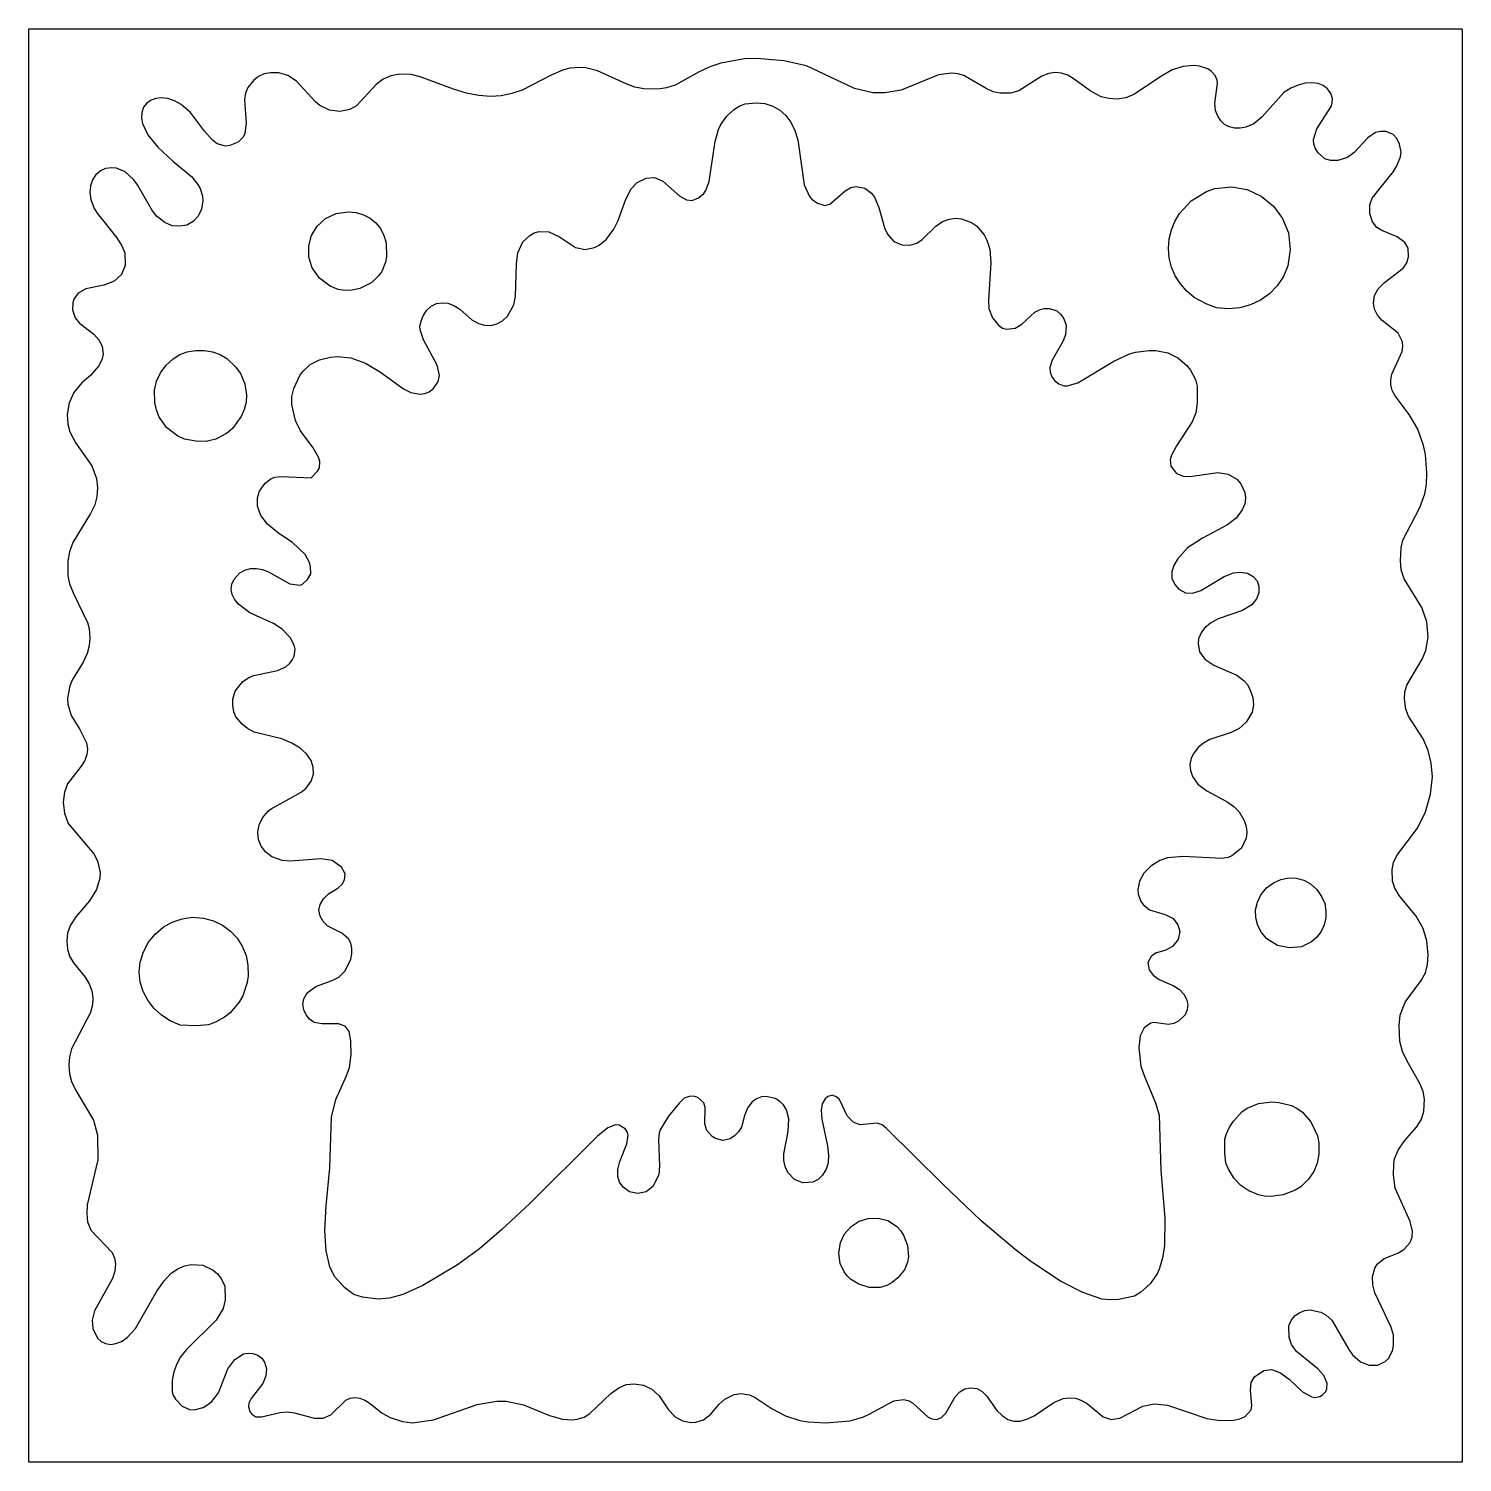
# Model space of a CAD drawing. Header units: millimetres. Extents: x 0 to 300, y 0 to 300.
import ezdxf

# ---------------------------------------------------------------- set-up
doc = ezdxf.new("R2010")
doc.units = ezdxf.units.MM
doc.layers.add('CUT', color=7, linetype='CONTINUOUS')

msp = doc.modelspace()

# ---------------------------------------------------------------- linework, layer by layer
at = {"layer": 'CUT'}
for points in [[(299.9382, 0), (0, 0), (0, 299.9382), (299.851, 299.9905), (300, 299.7807)], [(138.5888, 8.3205), (139.5832, 8.3819), (141.2366, 8.9242), (142.7266, 10.0871), (144.4414, 12.0937), (145.6778, 13.2333), (147.6069, 14.2123), (149.0558, 14.4026), (150.8265, 14.137), (152.0466, 13.5943), (155.5677, 11.2021), (158.341, 9.7149), (161.3806, 8.7847), (163.0914, 8.4894), (166.8065, 8.2589), (171.8034, 8.6683), (174.5747, 9.4683), (175.9094, 10.0469), (181.0712, 12.8612), (183.0789, 13.1448), (184.0641, 12.9302), (184.963, 12.4674), (188.1942, 9.476), (188.9605, 9.1032), (190.0407, 8.9623), (191.0301, 9.3498), (191.9188, 10.3173), (193.8863, 13.7155), (194.8227, 14.7784), (195.8826, 15.3801), (197.1501, 15.5733), (198.3988, 15.4186), (199.4589, 14.8886), (200.4443, 13.9017), (202.598, 10.848), (203.6798, 9.7642), (204.8793, 8.9846), (206.143, 8.6114), (207.457, 8.616), (208.857, 9.0079), (210.4058, 9.7533), (214.4924, 12.5412), (216.4947, 13.3658), (217.8215, 13.5248), (219.1009, 13.3957), (220.3093, 12.9672), (221.5377, 12.2139), (224.8402, 9.5379), (226.5172, 8.9393), (228.3162, 9.2528), (233.113, 11.7648), (235.5487, 12.2668), (238.2972, 11.9323), (246.5353, 9.1579), (249.2871, 8.7854), (252.116, 8.8161), (253.4378, 9.0908), (254.5242, 9.5743), (255.8113, 10.9989), (255.9208, 11.888), (255.6587, 15.085), (255.8432, 16.6829), (256.4773, 17.8788), (258.4366, 19.1917), (260.0852, 19.4042), (261.7918, 18.796), (263.7453, 17.378), (266.5748, 14.7588), (268.4952, 13.6798), (269.1188, 13.5905), (270.1555, 13.8053), (270.7645, 14.131), (271.4524, 14.839), (271.6768, 15.4028), (271.7217, 16.4996), (271.0454, 18.1592), (269.7581, 19.5514), (265.3242, 23.1978), (264.2752, 24.652), (263.7711, 26.1359), (263.6761, 28.5706), (264.2653, 29.8161), (265.0258, 30.7288), (265.9839, 31.3803), (267.0237, 31.7779), (268.1553, 31.9306), (270.4089, 31.4444), (271.5005, 30.8077), (272.6589, 29.7413), (276.2204, 23.5775), (277.0528, 22.509), (278.7182, 21.0446), (280.4864, 20.3428), (282.3114, 20.3357), (283.8775, 21.0657), (284.5242, 21.7009), (285.3551, 23.325), (285.5876, 24.373), (285.5877, 26.6909), (285.0482, 28.4031), (281.6821, 35.4325), (281.2631, 37.1482), (281.2377, 38.8184), (281.6799, 40.6162), (282.2137, 41.45), (283.6777, 42.6412), (286.5073, 43.7663), (287.7433, 44.5182), (289.0597, 45.9983), (289.5154, 47.125), (289.5971, 48.3388), (289.0938, 50.4178), (285.9482, 57.3725), (285.5942, 60.0861), (285.6518, 62.4252), (285.8416, 63.4894), (286.5685, 65.3488), (287.9181, 67.255), (290.4539, 70.2275), (291.4625, 71.8393), (291.9737, 73.4023), (292.0908, 75.9833), (291.8037, 77.5738), (291.1211, 79.2837), (288.451, 83.9245), (287.502, 85.9782), (286.9401, 88.0607), (286.7648, 91.4084), (287.0091, 93.5624), (288.0082, 96.2652), (291.4083, 100.8197), (292.2689, 102.4439), (292.708, 104.1622), (292.8498, 106.2086), (292.5929, 109.1208), (291.8212, 111.7075), (290.3616, 114.2794), (286.7836, 118.6408), (285.886, 120.1317), (285.3884, 121.6028), (285.3009, 124.0245), (285.5749, 125.5427), (286.2885, 127.0051), (290.6158, 132.6794), (292.3003, 136.0989), (293.3539, 139.7831), (293.7271, 143.4275), (293.4982, 146.2649), (292.8549, 148.9231), (291.7829, 151.4073), (288.7401, 156.1217), (288.1704, 157.5748), (287.8762, 159.7557), (287.9994, 161.2588), (288.3961, 162.6476), (291.6082, 168.0489), (292.3975, 169.895), (292.8199, 172.6926), (292.5633, 175.8995), (291.5472, 178.8599), (287.8424, 184.8956), (287.2324, 186.7321), (287.028, 188.6621), (287.174, 191.4507), (287.5599, 192.9767), (291.0916, 199.8183), (292.158, 202.6559), (292.4715, 204.6097), (292.5572, 206.9563), (292.2692, 210.8714), (291.8848, 212.7616), (290.6657, 216.1772), (288.8904, 219.2409), (285.9268, 223.1453), (285.3441, 224.3078), (285.0402, 225.4345), (285.0093, 226.535), (285.23, 227.6845), (287.4117, 232.4254), (287.579, 233.4775), (287.4797, 234.4811), (286.5457, 236.2459), (283.2197, 238.9325), (282.2234, 240.0427), (281.6228, 241.2652), (281.4397, 242.5269), (281.6518, 244.1344), (282.3717, 245.5352), (283.6858, 246.8757), (287.6465, 249.9041), (288.3885, 251.0078), (288.7238, 252.2374), (288.6631, 254.0279), (287.9424, 255.2722), (286.3362, 256.4636), (283.1454, 257.7528), (282.0835, 258.4127), (281.1709, 259.5727), (280.6481, 261.3287), (280.6477, 263.1026), (281.1046, 264.5266), (285.5804, 270.1343), (286.3029, 271.2673), (287.0784, 273.2018), (287.1973, 274.1735), (286.8687, 275.8528), (286.2838, 277.0068), (285.5276, 277.8507), (284.0528, 278.4576), (282.8773, 278.4804), (281.8656, 278.2415), (280.2513, 277.1144), (277.3549, 274.1028), (275.9859, 273.0672), (273.9182, 272.3958), (272.4128, 272.4012), (271.2212, 272.7892), (269.8598, 274.002), (269.2596, 274.8808), (268.9171, 275.8209), (268.8572, 276.8143), (269.5338, 279.0134), (272.5512, 283.734), (272.7885, 284.3765), (272.8351, 285.3952), (272.5072, 286.4311), (271.7906, 287.4184), (270.9046, 288.0819), (269.8467, 288.5068), (268.5329, 288.6917), (267.1101, 288.5787), (265.6236, 288.1971), (264.1309, 287.5757), (262.6491, 286.6177), (258.1004, 281.5355), (256.3695, 280.113), (254.6674, 279.3691), (253.4838, 279.1603), (252.3098, 279.1567), (251.2276, 279.4339), (250.2531, 279.9504), (249.4466, 280.6934), (248.8054, 281.6694), (248.3511, 282.8496), (248.1977, 284.305), (248.7818, 288.5837), (248.7195, 289.1952), (248.2778, 290.1615), (247.4494, 291.0867), (246.726, 291.5842), (244.972, 292.1445), (243.8369, 292.2641), (241.5748, 292.0869), (239.3092, 291.3933), (236.7051, 289.8449), (231.4246, 286.2665), (229.6102, 285.5201), (227.7605, 285.2718), (226.0066, 285.3888), (224.4314, 285.7629), (222.1147, 286.9657), (218.7824, 289.4485), (217.4209, 290.2452), (216.1012, 290.7105), (214.8097, 290.8268), (213.4649, 290.6017), (212.0354, 290.0594), (207.2082, 286.9765), (205.4512, 286.5026), (203.2842, 286.471), (201.8296, 286.7793), (200.3268, 287.4569), (195.6817, 290.1608), (194.4028, 290.5697), (193.1546, 290.7118), (190.3854, 290.3039), (182.5482, 287.0891), (179.1403, 286.5312), (176.6456, 286.5625), (172.8219, 287.4855), (162.7303, 292.1934), (157.9944, 293.2899), (152.4701, 293.7566), (149.7913, 293.6673), (144.8278, 292.7638), (142.5157, 291.9931), (140.2804, 290.9794), (135.2606, 288.1506), (133.5005, 287.586), (131.68, 287.3196), (128.7406, 287.4079), (126.8679, 287.7713), (125.0339, 288.4235), (119.0184, 291.1871), (116.6045, 291.7648), (115.4761, 291.8542), (113.2682, 291.7141), (111.8928, 291.3629), (109.3481, 290.2913), (103.2818, 287.1413), (101.1233, 286.3989), (98.9023, 285.951), (96.6163, 285.799), (94.2074, 286.0081), (91.6378, 286.4832), (88.9082, 287.3059), (81.8946, 289.906), (80.0052, 290.3678), (77.5892, 290.4521), (75.7708, 290.101), (74.1835, 289.4162), (72.7012, 288.3284), (68.5751, 283.8537), (67.176, 283.0624), (65.0862, 282.6383), (62.9695, 282.9403), (60.9335, 283.9473), (60.0025, 284.6743), (56.0658, 288.9912), (54.2492, 290.1917), (52.3819, 290.7435), (50.596, 290.7711), (49.3048, 290.5243), (48.1058, 289.9971), (47.1016, 289.2099), (45.8436, 287.6476), (45.3579, 286.4829), (45.189, 285.1179), (45.4791, 280.2027), (45.2271, 278.0792), (44.902, 277.2968), (43.8318, 276.2337), (42.1236, 275.5399), (41.2097, 275.4108), (39.4626, 275.92), (38.5607, 276.5895), (36.7722, 278.5544), (33.8674, 282.4535), (31.942, 284.1249), (30.4937, 284.9242), (29.0872, 285.3967), (27.8016, 285.5311), (26.611, 285.3936), (25.4923, 284.9455), (24.6585, 284.3439), (24.0455, 283.5566), (23.6495, 282.4658), (23.602, 281.2366), (23.8305, 280.1243), (24.9228, 277.8026), (27.0547, 275.1703), (30.1829, 272.2742), (34.1057, 269.0247), (35.4242, 267.3848), (35.9017, 266.5524), (36.3716, 264.9092), (36.4371, 263.9663), (36.1971, 262.2266), (35.4992, 260.7625), (34.4195, 259.6305), (33.0951, 258.9079), (31.6358, 258.6434), (30.0541, 258.7688), (28.4807, 259.4061), (26.7549, 260.743), (25.801, 262.0608), (22.789, 267.2915), (21.92, 268.4171), (20.1631, 270.0291), (18.4085, 270.8036), (17.3735, 270.8959), (16.0858, 270.7064), (15.0056, 270.2277), (14.0028, 269.3498), (13.3557, 268.3425), (12.9375, 267.1038), (12.8267, 265.7349), (13.0362, 264.2197), (13.7208, 262.3482), (14.3645, 261.3743), (18.4628, 256.2217), (19.5228, 254.5733), (20.1084, 253.0534), (20.1681, 250.4172), (19.398, 248.5203), (17.901, 247.1734), (15.6989, 246.3067), (11.9587, 245.5347), (10.3801, 244.6721), (9.4397, 243.4204), (9.2179, 242.6256), (9.1637, 241.141), (9.7312, 239.4505), (10.6358, 238.392), (13.65, 236.0475), (14.7855, 234.8265), (15.3968, 233.4533), (15.5713, 231.8961), (15.3202, 230.672), (14.6449, 229.336), (12.9434, 227.4294), (11.1353, 225.8834), (9.4723, 223.8674), (8.4625, 221.6793), (8.0263, 219.2831), (8.1949, 217.2637), (8.6317, 215.6634), (9.8878, 213.2672), (13.2157, 208.5476), (14.2183, 205.8352), (14.4032, 203.9407), (14.2814, 202.0384), (13.854, 200.3796), (12.9631, 198.5436), (9.255, 192.4962), (8.5218, 190.5515), (8.2016, 188.5681), (8.2274, 185.4991), (8.5678, 183.8403), (9.3556, 181.7966), (12.2868, 175.7251), (12.676, 174.4844), (12.7938, 172.5491), (12.677, 170.8506), (12.2616, 169.261), (11.3843, 167.4402), (9.1923, 163.8395), (8.6203, 162.5123), (8.1143, 159.9092), (8.1761, 158.6263), (8.8703, 156.2939), (10.7229, 153.3711), (12.1022, 150.5248), (12.3249, 149.2523), (12.1793, 148.0813), (11.7172, 146.8601), (10.9512, 145.6784), (8.1106, 141.9563), (7.4895, 140.222), (7.235, 138.1037), (7.4898, 135.8096), (8.2361, 133.6535), (13.6609, 127.3271), (14.3681, 125.8796), (14.9293, 123.4441), (14.9239, 122.2355), (14.2248, 119.8922), (12.6991, 117.5163), (9.8365, 114.1276), (8.7436, 112.4066), (8.1444, 110.7698), (7.9673, 109.0474), (8.1129, 107.3561), (8.5684, 105.944), (9.3858, 104.5362), (11.8331, 101.5059), (12.6724, 100.1043), (13.2257, 98.6669), (13.4371, 97.189), (13.3469, 95.7135), (12.9197, 94.1047), (8.9839, 86.532), (8.5529, 84.8777), (8.4345, 83.1175), (8.5519, 81.2762), (8.98, 79.6896), (9.8948, 77.8035), (13.5593, 71.588), (14.3994, 68.4287), (14.4596, 63.263), (12.2674, 53.8839), (12.1503, 51.9623), (12.3183, 50.3417), (13.0114, 48.554), (17.4781, 43.881), (17.991, 42.7057), (18.1485, 41.5038), (18.0276, 40.0204), (17.5401, 38.4716), (13.7657, 31.7047), (13.2637, 29.7133), (13.4255, 27.9723), (14.4016, 25.9904), (15.1488, 25.2711), (16.043, 24.84), (17.1733, 24.6848), (18.2354, 24.8465), (19.3904, 25.2974), (20.5804, 26.113), (22.3549, 28.0295), (26.8382, 35.7918), (28.3781, 38.0093), (29.8405, 39.5598), (31.4323, 40.6181), (32.7095, 41.1166), (33.9788, 41.3831), (36.4212, 41.2225), (38.6022, 40.232), (39.5117, 39.4435), (40.271, 38.4419), (41.0311, 36.8349), (41.1134, 34.0104), (40.687, 32.2112), (39.2442, 29.737), (33.0292, 23.6332), (31.8005, 22.0536), (30.969, 20.6137), (30.3492, 18.9234), (30.0003, 17.1916), (30.0245, 14.8325), (30.1825, 14.135), (30.7079, 13.1955), (32.1182, 11.7758), (33.6446, 11.0232), (34.6063, 10.9544), (36.483, 11.4734), (37.4734, 12.0702), (38.3288, 12.7611), (39.6993, 14.5292), (41.6601, 19.5569), (43.115, 21.5511), (44.9342, 22.6713), (45.9213, 22.8587), (46.9116, 22.8018), (47.9558, 22.419), (48.7616, 21.8243), (49.3622, 20.9871), (49.7811, 19.5386), (49.6574, 18.0638), (49.0036, 16.5102), (46.5428, 13.3662), (46.0916, 12.389), (46.0147, 11.7146), (46.307, 10.6059), (46.6676, 10.0855), (47.5285, 9.5346), (48.7089, 9.4884), (52.6182, 10.446), (54.0861, 10.5695), (55.6287, 10.357), (59.7331, 9.2269), (61.6411, 9.2509), (63.2603, 9.9708), (66.396, 13.0206), (67.2961, 13.4265), (68.2782, 13.5544), (69.2684, 13.428), (70.3175, 12.9934), (71.4527, 12.3317), (73.9993, 10.3144), (75.6278, 9.3462), (78.215, 8.5228), (80.3125, 8.2885), (84.6777, 8.9215), (93.8613, 12.1088), (97.987, 12.8231), (99.8859, 12.7901), (103.5162, 12.0288), (109.0035, 9.7725), (111.6846, 9.0202), (113.7796, 8.873), (114.7971, 9.0417), (116.2191, 9.4636), (117.4385, 10.1977), (121.8454, 14.3998), (123.4734, 15.6166), (125.0208, 16.2625), (126.689, 16.4513), (128.6408, 16.1787), (130.385, 15.3174), (131.9108, 13.9384), (133.913, 10.9652), (135.2702, 9.5515), (136.849, 8.6668)], [(165.9793, 71.806), (167.15, 66.2415), (167.3849, 64.193), (167.2897, 62.6541), (166.8652, 61.3576), (166.1047, 60.0854), (165.1856, 59.1715), (164.069, 58.6546), (161.9961, 58.4938), (160.2334, 59.1574), (158.8769, 60.6469), (158.2951, 61.9167), (158.0147, 63.1683), (158.011, 64.5812), (158.9511, 69.2475), (159.0632, 71.8689), (158.5719, 73.7383), (157.9358, 74.7799), (157.1156, 75.5899), (156.2162, 76.141), (154.3438, 76.5691), (153.3255, 76.4597), (152.3089, 76.0719), (151.3967, 75.4287), (150.4873, 74.2747), (149.7647, 72.5531), (149.144, 70.1637), (148.5111, 69.1483), (147.7137, 68.2985), (146.8088, 67.6857), (145.2497, 67.3586), (143.733, 67.7472), (143.0227, 68.1724), (141.9103, 69.4637), (141.4783, 70.8345), (141.5631, 74.2653), (141.2839, 75.2542), (140.0036, 76.3477), (139.1468, 76.6019), (138.1891, 76.5478), (137.1958, 76.1699), (136.1556, 75.256), (133.8916, 72.4664), (132.2449, 69.7471), (131.936, 68.9466), (131.7735, 67.4545), (131.9778, 62.075), (131.8852, 60.1503), (130.626, 57.7068), (129.2187, 56.6072), (127.4567, 56.2681), (125.6943, 56.5745), (124.3727, 57.5481), (123.6414, 58.6275), (123.2505, 59.8134), (123.2826, 61.2654), (123.6754, 62.9411), (125.194, 66.6293), (125.4455, 68.4721), (125.3148, 69.032), (124.7937, 69.8172), (123.5846, 70.5804), (122.7711, 70.648), (121.169, 70.0209), (119.0158, 68.2708), (104.8764, 54.1615), (98.9921, 48.687), (94.3343, 44.7026), (89.7109, 41.3452), (82.4634, 37.0331), (78.2771, 35.13), (75.5248, 34.3577), (73.1651, 34.1755), (69.8746, 34.5285), (68.0667, 35.1451), (66.1589, 36.4911), (63.9777, 38.9089), (63.0318, 40.9221), (62.2665, 44.2611), (62.003, 48.4986), (62.2371, 53.6773), (62.9983, 61.6149), (63.3489, 72.2293), (64.2658, 75.9417), (66.4604, 80.7432), (67.1055, 82.6221), (67.5047, 85.3256), (67.4454, 88.2164), (67.0495, 90.1661), (66.2183, 91.2952), (64.8586, 91.7583), (61.4347, 91.7336), (59.759, 91.9994), (58.7875, 92.7013), (58.0665, 93.6288), (57.5742, 94.6924), (57.3803, 95.8258), (57.5989, 96.9931), (58.3, 98.2168), (60.1181, 99.5712), (63.6128, 100.8812), (64.8922, 101.5528), (66.2057, 102.8759), (67.3937, 105.2816), (67.6483, 106.4291), (67.6483, 107.5961), (67.4069, 108.6437), (66.9228, 109.5738), (65.5166, 110.7422), (62.6251, 112.2213), (61.6079, 113.1736), (60.9663, 114.3057), (60.7457, 115.5105), (60.9972, 116.7538), (61.6731, 117.9171), (62.7581, 118.9709), (64.7255, 120.1493), (65.5764, 120.9506), (66.0914, 121.8656), (66.2255, 123.1681), (65.4336, 124.5031), (63.4735, 125.9075), (61.1378, 126.2913), (54.7134, 125.8241), (53.0399, 125.9108), (50.8938, 126.7042), (49.6007, 127.6978), (48.6349, 128.9039), (48.0783, 130.3239), (47.9289, 131.8441), (48.2052, 133.3932), (48.9277, 134.8664), (50.0944, 136.2744), (50.744, 136.7719), (56.991, 140.2165), (58.0641, 141.0579), (59.1063, 142.545), (59.572, 144.0239), (59.5648, 145.4774), (59.0854, 146.8743), (58.16, 148.2184), (56.7892, 149.448), (55.0937, 150.4954), (52.9628, 151.3559), (47.157, 152.7865), (45.7775, 153.5256), (44.6726, 154.4547), (43.373, 156.0209), (42.9079, 157.0649), (42.6899, 158.3473), (42.7255, 159.6785), (43.2279, 161.3911), (44.7943, 163.3973), (46.2409, 164.31), (47.1472, 164.6467), (52.0448, 165.6759), (53.827, 166.4907), (54.6575, 167.2029), (55.2291, 167.9903), (55.5549, 168.7172), (55.7382, 170.1516), (55.5603, 171.0078), (54.7377, 172.5939), (53.0762, 174.372), (51.1987, 175.5346), (46.2868, 177.7741), (43.8732, 179.573), (43.0576, 180.5828), (42.5841, 181.5943), (42.3743, 182.632), (42.5202, 183.7558), (42.9797, 184.8333), (44.1612, 186.1442), (45.198, 186.7015), (46.4148, 187.0178), (47.6695, 187.0199), (48.9177, 186.8002), (50.1787, 186.3014), (54.6404, 183.8312), (56.8021, 183.569), (57.3127, 183.7703), (58.3509, 184.7079), (59.0191, 185.9182), (58.9928, 187.3835), (58.7731, 188.2629), (57.8435, 189.9802), (55.1964, 192.4525), (52.3385, 194.3702), (49.998, 196.2996), (48.5681, 198.1219), (47.8984, 200.0912), (47.8982, 201.825), (48.2776, 203.2429), (49.5015, 204.9153), (50.6791, 205.7674), (51.522, 206.1242), (52.9204, 206.3027), (59.0804, 206.0347), (60.4605, 207.4105), (60.8452, 208.117), (60.925, 209.4431), (60.6809, 210.3249), (59.5318, 212.2819), (56.887, 215.8691), (55.8351, 218.0089), (55.0675, 221.3422), (55.1021, 223.0539), (55.4917, 224.7221), (56.7522, 227.4104), (57.3888, 228.2829), (58.909, 229.6861), (60.8771, 230.7025), (63.159, 231.2582), (64.5989, 231.4095), (67.4193, 231.0866), (70.4575, 230.0038), (73.6415, 228.1342), (78.4623, 224.657), (79.9635, 223.877), (81.9073, 223.5112), (82.9042, 223.6219), (83.7905, 223.9822), (84.6136, 224.6393), (85.3641, 225.6188), (85.6761, 226.1759), (85.9371, 227.4096), (85.5073, 229.5604), (82.6296, 234.9021), (81.9306, 237.0065), (81.8732, 237.717), (82.1797, 238.9754), (82.5417, 239.9042), (83.3517, 241.1058), (84.2525, 241.9119), (85.3337, 242.4633), (86.503, 242.6462), (87.7142, 242.5243), (88.9891, 242.0989), (90.2051, 241.3305), (92.7683, 239.0986), (94.1046, 238.3318), (95.4809, 237.9337), (96.7493, 237.9096), (97.9976, 238.198), (99.1713, 238.8728), (100.1756, 239.8509), (101.5395, 242.2244), (101.8879, 243.9359), (102.0623, 250.7773), (102.385, 253.1096), (103.407, 255.3876), (104.8945, 256.7261), (105.811, 257.2571), (106.8024, 257.5375), (108.8747, 257.4526), (111.0796, 256.4397), (114.4439, 254.2071), (116.4376, 253.769), (118.4348, 254.1792), (119.3849, 254.7148), (120.8974, 255.9753), (122.4182, 258.036), (123.3297, 259.8593), (124.9658, 264.2985), (126.079, 266.5109), (127.3483, 267.8042), (129.1906, 268.7168), (130.9873, 268.8318), (132.7348, 268.1143), (136.2384, 264.9465), (137.6295, 264.1467), (138.8264, 264.0363), (140.1441, 264.5643), (141.2678, 265.5181), (141.7179, 266.1543), (142.4174, 268.0229), (143.6796, 276.3753), (144.3511, 278.9165), (144.8289, 279.9412), (146.0836, 281.6845), (147.5083, 283.0248), (148.685, 283.7849), (149.9251, 284.2733), (152.2558, 284.4889), (154.0486, 284.311), (155.6999, 283.8003), (157.199, 282.9375), (158.4342, 281.8182), (159.4953, 280.4057), (160.3466, 278.6828), (160.9706, 276.7218), (162.2642, 267.3442), (163.385, 264.8923), (163.8713, 264.3021), (165.047, 263.4449), (166.6019, 262.9934), (167.6265, 263.2963), (170.8832, 266.044), (172.02, 266.7749), (173.1741, 266.9321), (174.9611, 266.5914), (176.3509, 265.5693), (176.9668, 264.7275), (177.8732, 262.564), (179.1834, 258.0769), (179.7525, 256.915), (181.0543, 255.4259), (182.7215, 254.7312), (184.3807, 254.6758), (185.8574, 255.1158), (186.9542, 255.8981), (189.8591, 258.68), (191.2151, 259.6213), (192.5974, 260.1424), (193.9881, 260.3201), (195.2211, 260.2207), (197.3057, 259.4279), (198.3194, 258.7013), (199.9317, 256.8684), (200.5307, 255.7513), (201.1428, 253.8863), (201.3286, 251.0012), (200.8611, 243.1441), (200.943, 241.4442), (201.6665, 239.4655), (202.9711, 237.928), (203.8019, 237.3075), (204.5855, 237.0931), (206.4292, 237.3113), (207.8213, 238.1715), (210.5574, 240.6898), (211.5009, 241.1909), (212.5311, 241.4472), (213.638, 241.4401), (215.1331, 240.9314), (215.9806, 240.1871), (216.5975, 239.2765), (217.0716, 237.9404), (216.9769, 235.9174), (216.4133, 234.5171), (214.193, 230.6313), (213.7037, 229.0732), (213.7376, 228.1409), (214.0774, 227.1205), (214.7168, 226.2695), (215.5399, 225.6597), (216.6191, 225.2743), (217.3213, 225.2382), (219.5606, 225.8515), (227.0748, 230.3962), (230.1995, 231.8565), (231.6386, 232.286), (234.3911, 232.6667), (235.8943, 232.6352), (238.3439, 232.1503), (240.4947, 231.1265), (242.3172, 229.5347), (243.0918, 228.5459), (244.1828, 226.565), (244.4902, 225.1762), (244.5182, 221.7255), (244.2143, 219.6285), (243.48, 217.7194), (240.1775, 212.6973), (239.1624, 210.7256), (238.898, 209.8133), (239.0116, 208.4462), (240.2214, 206.9373), (241.8181, 206.3075), (243.4833, 206.3336), (248.8392, 207.1201), (251.0047, 206.7651), (252.8446, 205.7247), (253.6271, 204.754), (254.4599, 202.962), (254.6435, 201.7628), (254.4599, 200.5635), (253.907, 199.2766), (252.6635, 197.5603), (250.8415, 196.1503), (245.6318, 193.381), (242.5232, 191.3713), (240.4066, 189.0181), (239.6249, 187.6789), (239.1923, 186.4189), (239.2423, 185.0115), (239.8199, 183.6527), (240.6642, 182.6759), (242.0396, 181.974), (243.5501, 181.8998), (245.3143, 182.4292), (250.1717, 185.3662), (252.1399, 186.1301), (253.4114, 186.2864), (255.016, 186.046), (256.2343, 185.3921), (257.0457, 184.4248), (257.4397, 183.2557), (257.4213, 181.9238), (256.9456, 180.6585), (255.9875, 179.4642), (253.9703, 178.2232), (248.877, 176.4661), (247.3356, 175.6123), (245.9973, 174.4466), (245.3307, 173.5804), (244.7898, 172.3452), (244.697, 171.3625), (245.0325, 169.5728), (246.1253, 168.0633), (247.9677, 166.7952), (252.7957, 164.6864), (254.3608, 163.5348), (254.9433, 162.8072), (255.4809, 161.9484), (256.1359, 160.025), (256.2822, 158.4759), (256.0004, 156.9631), (254.7819, 154.9111), (253.3095, 153.5524), (251.6009, 152.7246), (247.1791, 151.269), (245.806, 150.4685), (244.7002, 149.5578), (243.8175, 148.4232), (243.2732, 147.3118), (243.0019, 146.0161), (243.0899, 144.7565), (243.5091, 143.4995), (244.6506, 141.88), (246.5336, 140.4873), (250.9627, 138.1383), (252.2685, 137.1808), (253.2976, 136.0987), (254.3641, 134.3068), (254.7562, 133.0685), (254.876, 131.7956), (254.7454, 130.6051), (253.7709, 128.5091), (251.7867, 126.8897), (250.9913, 126.5582), (249.6868, 126.38), (241.6261, 126.7885), (238.3132, 126.4677), (236.7054, 125.9451), (234.7938, 124.7684), (233.3418, 123.3066), (232.4149, 121.599), (232.1157, 119.8558), (232.1712, 118.8986), (232.7113, 117.3702), (233.1815, 116.7185), (234.5251, 115.6392), (237.8484, 114.6333), (239.4742, 113.7755), (240.4505, 112.4775), (240.8599, 111.0435), (240.524, 109.4196), (239.3524, 107.9054), (237.9701, 107.1952), (235.7718, 106.5454), (234.8705, 105.8723), (234.2121, 104.5961), (234.446, 103.0795), (235.3107, 101.9708), (236.5857, 101.0018), (239.6363, 99.7364), (240.8151, 98.9507), (241.7475, 97.9752), (242.3142, 96.9229), (242.5582, 95.8051), (242.4315, 94.6886), (241.9751, 93.6246), (240.6391, 92.3072), (239.604, 91.8018), (238.5186, 91.6181), (235.4806, 92.024), (234.7834, 91.9163), (233.4091, 90.9249), (232.5683, 89.2276), (232.2883, 86.7517), (232.7461, 82.8822), (233.4764, 80.7166), (235.8149, 75.1916), (236.5596, 72.6159), (236.9105, 61.0618), (237.7595, 51.0755), (237.6721, 45.3827), (237.2595, 42.689), (236.5453, 40.452), (236.1134, 39.4148), (234.6783, 37.3649), (232.7138, 35.5724), (231.3735, 34.7786), (228.0497, 34.0579), (226.2324, 33.9991), (224.5681, 34.1752), (220.5583, 35.5652), (215.9402, 37.9176), (209.694, 42.0224), (206.3954, 44.5259), (199.3057, 50.5614), (191.2007, 58.286), (179.518, 69.8787), (178.6059, 70.611), (177.5312, 70.987), (174.0259, 70.6055), (172.5533, 71.2129), (171.3036, 72.5121), (169.6404, 75.9234), (169.1307, 76.4424), (168.1826, 76.8293), (167.2555, 76.5741), (166.6635, 76.0537), (166.057, 75.0412), (165.8062, 73.7039)], [(261.2697, 246.1691), (259.6626, 244.5023), (257.7882, 243.1634), (255.7068, 242.182), (253.4471, 241.5578), (251.0402, 241.3496), (248.5398, 241.559), (246.5203, 242.3114), (243.8973, 243.7282), (242.3481, 245.0385), (240.9973, 246.6033), (239.94, 248.279), (239.1461, 250.1), (238.6603, 252.0587), (238.4832, 254.0524), (238.6652, 256.014), (239.1362, 257.8945), (239.8686, 259.6544), (240.8162, 261.3324), (243.2499, 264.0007), (246.452, 265.9223), (248.2444, 266.5189), (251.729, 266.9037), (254.9859, 266.3412), (257.9114, 264.9566), (260.4904, 262.8321), (262.3711, 260.2423), (263.6082, 257.2438), (264.0041, 253.8085), (263.4727, 250.3691), (262.5494, 248.1332)], [(63.0941, 246.1364), (60.8227, 247.7748), (59.3468, 249.9325), (58.6394, 252.1873), (58.612, 254.529), (59.2151, 256.7204), (60.3897, 258.6609), (62.1168, 260.2496), (64.3263, 261.2855), (66.8292, 261.6661), (68.5446, 261.516), (70.0763, 261.0361), (71.4566, 260.3156), (72.6607, 259.3518), (73.6249, 258.147), (74.3461, 256.7351), (74.7958, 255.1767), (74.911, 252.246), (74.6984, 251.1392), (73.9225, 249.1784), (73.3024, 248.3136), (71.7775, 246.8476), (69.312, 245.6561), (67.672, 245.3002), (66.1125, 245.2118), (64.7434, 245.4298)], [(45.5657, 223.3276), (45.4798, 221.8324), (45.1172, 220.3067), (44.4772, 218.8498), (42.6572, 216.3545), (41.4059, 215.3051), (39.195, 214.0809), (37.4069, 213.6966), (35.4101, 213.6106), (32.6242, 214.0984), (31.2216, 214.7289), (28.8592, 216.5051), (27.2444, 218.8538), (26.7306, 220.2296), (26.3906, 221.7763), (26.3323, 224.3272), (26.7573, 226.2457), (27.5552, 227.9893), (28.7459, 229.6017), (30.2087, 230.9197), (31.6147, 231.8198), (33.1442, 232.3931), (34.8837, 232.6666), (36.8114, 232.6666), (38.4898, 232.4016), (40.0511, 231.8198), (41.4593, 230.9472), (43.3629, 229.1279), (44.3199, 227.805), (45.2057, 225.6478)], [(270.4451, 111.0905), (269.541, 109.8557), (268.4203, 108.8799), (266.3121, 107.835), (263.7958, 107.6243), (261.3288, 108.144), (259.1254, 109.5471), (258.008, 110.8434), (257.1981, 112.3125), (256.802, 113.9485), (256.7432, 115.6142), (257.1046, 117.2357), (257.8416, 118.7439), (259.0548, 120.1773), (260.4724, 121.2672), (262.0373, 121.9599), (263.664, 122.2908), (265.2632, 122.2307), (266.831, 121.8085), (268.2478, 121.0435), (269.5658, 119.852), (270.5651, 118.4091), (271.1968, 116.934), (271.4685, 115.4252), (271.4089, 113.9204), (271.0774, 112.4463)], [(44.6951, 107.9865), (45.4773, 106.0505), (45.8895, 103.9958), (45.9471, 101.8212), (45.7426, 100.3815), (44.8244, 97.5798), (44.0807, 96.3224), (42.1525, 94.0887), (40.9597, 93.1593), (39.0768, 92.0792), (37.6256, 91.5581), (35.1088, 91.3233), (31.7051, 91.5035), (29.6274, 92.3904), (27.7813, 93.5764), (26.1835, 95.0196), (24.9024, 96.688), (23.9488, 98.5357), (23.3523, 100.5044), (23.1434, 102.5351), (23.3522, 104.6538), (24.0075, 106.8282), (25.0511, 108.8254), (26.452, 110.525), (28.1484, 111.9537), (30.0556, 113.0558), (32.113, 113.7419), (34.2893, 114.0397), (36.5564, 113.8904), (38.6424, 113.2952), (40.5484, 112.4012), (42.2191, 111.1782), (43.6081, 109.6928)], [(268.2885, 71.2155), (269.7079, 68.3198), (269.9773, 66.8684), (269.9731, 64.4811), (269.6123, 62.5759), (268.9188, 60.839), (267.8385, 59.2551), (266.1767, 57.6555), (265.0134, 56.9243), (262.4833, 55.9476), (259.9046, 55.5958), (258.5883, 55.6847), (257.3655, 55.9622), (255.3381, 56.8025), (253.6655, 57.9439), (252.2901, 59.4074), (251.093, 61.3163), (250.5169, 62.6224), (250.2745, 64.7444), (250.3323, 67.5949), (250.5568, 68.5926), (251.2868, 70.1105), (252.0832, 71.3654), (253.8904, 73.3467), (254.9642, 74.1095), (257.3392, 75.0775), (260.1152, 75.4134), (261.6259, 75.3207), (264.2317, 74.6474), (265.4351, 74.0502), (266.5315, 73.2362)], [(180.7151, 37.6498), (179.546, 36.9712), (178.2057, 36.611), (175.8834, 36.6073), (173.7125, 37.246), (171.9465, 38.335), (171.2495, 39.0262), (170.6133, 39.8556), (169.8209, 41.6167), (169.5436, 43.786), (169.8577, 45.9836), (170.7412, 47.8356), (172.0953, 49.3447), (173.8091, 50.4303), (175.6773, 51.027), (177.7726, 51.1239), (179.7649, 50.5772), (181.612, 49.3862), (182.4259, 48.508), (183.0831, 47.5441), (183.9059, 45.3987), (184.0895, 43.0339), (183.9039, 41.9167), (183.2419, 40.3012), (181.8469, 38.6061)]]:
    msp.add_lwpolyline(points, close=True, dxfattribs=at)

doc.saveas('drawing.dxf')
